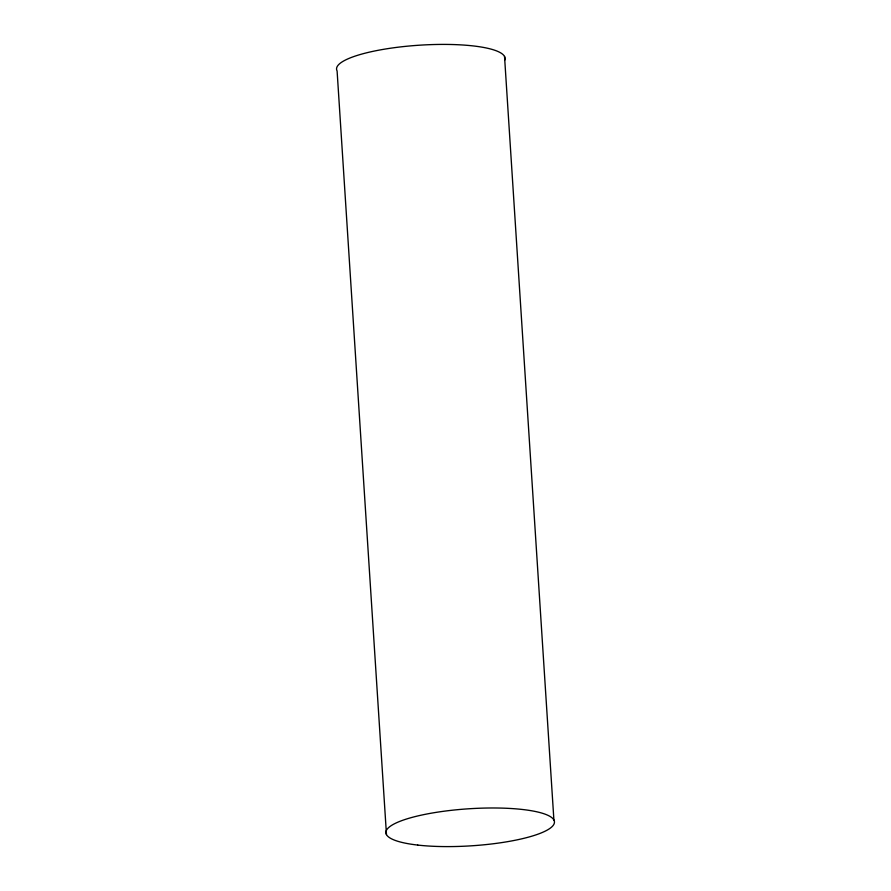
<?xml version="1.0" encoding="UTF-8"?>
<svg xmlns="http://www.w3.org/2000/svg" width="891" height="891" viewBox="0 0 891 891"><rect width="100%" height="100%" fill="white"/><g stroke="black" fill="none" stroke-linecap="round" stroke-linejoin="round"><path stroke-width="1.34" d="M504.529 56.445L553.901 820.032M386.471 834.555L337.099 70.968A84.422 18.555 -3.7 0 1 419.516 45.196A84.422 18.555 -3.7 0 1 504.774 60.087M417.756 845.08A84.422 18.555 -3.7 0 0 553.523 824.91A84.422 18.555 -3.7 0 0 439.285 811.89A84.422 18.555 -3.7 0 0 417.756 845.08"/></g></svg>
